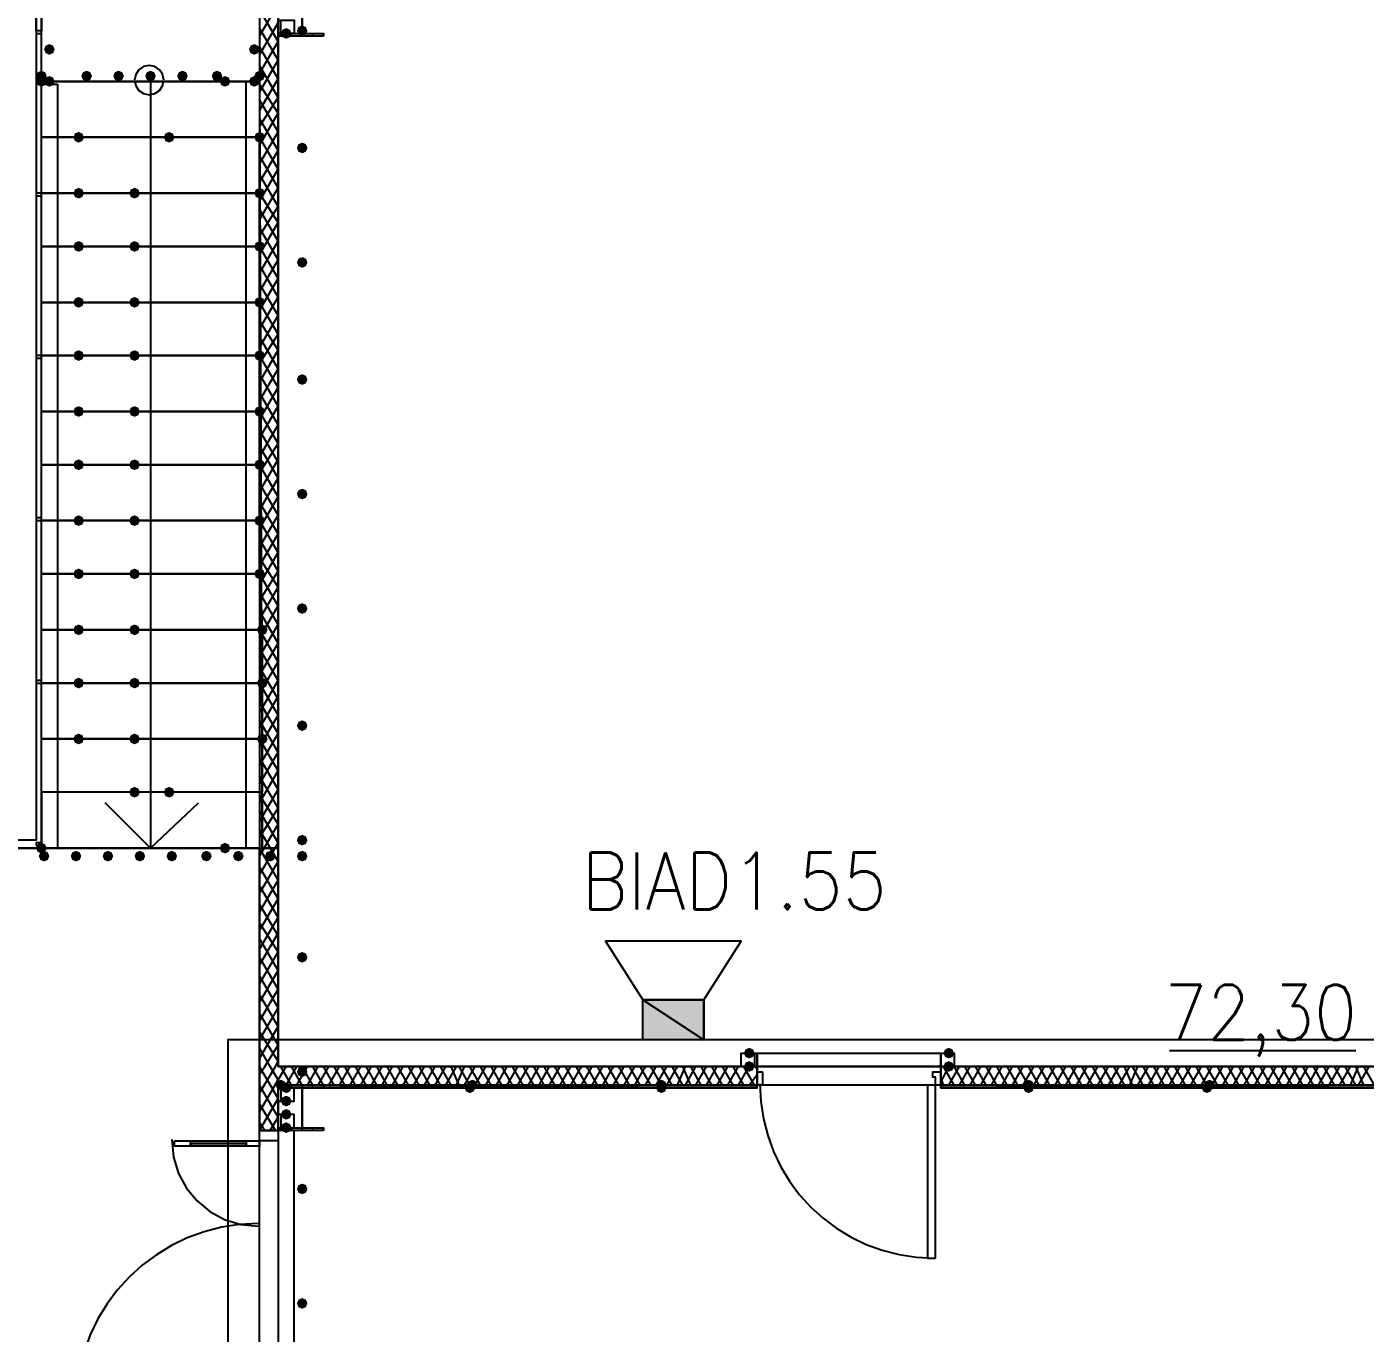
# Model space of a CAD drawing. Header units: millimetres. Extents: x 0 to 420, y 0 to 297.
# Drawn here: x 255.29 to 276.58, y 182.07 to 202.84 of the extents above; entities that cross this region are included whole.
import ezdxf

# ---------------------------------------------------------------- set-up
doc = ezdxf.new("R2010")
doc.units = ezdxf.units.MM
doc.layers.get('0').update_dxf_attribs({"linetype": 'CONTINUOUS'})
doc.styles.get("Standard").update_dxf_attribs({"font": 'STANDARD'})

msp = doc.modelspace()

# ---------------------------------------------------------------- hatches: boundary and pattern name
at = {"true_color": 0x000007}
for points in [[(259.503333, 202.734333), (259.478462, 202.674537), (259.418667, 202.649667), (259.358871, 202.674537), (259.334, 202.734333), (259.358871, 202.794129), (259.418667, 202.819), (259.478462, 202.794129)], [(259.757333, 202.776667), (259.732463, 202.716871), (259.672667, 202.692), (259.612871, 202.716871), (259.588, 202.776667), (259.612871, 202.836462), (259.672667, 202.861333), (259.732462, 202.836463)], [(255.735667, 202.480333), (255.710796, 202.420537), (255.651, 202.395667), (255.591204, 202.420537), (255.566333, 202.480333), (255.591204, 202.540129), (255.651, 202.565), (255.710796, 202.540129)], [(258.995333, 202.480333), (258.970462, 202.420537), (258.910667, 202.395667), (258.850871, 202.420537), (258.826, 202.480333), (258.850871, 202.540129), (258.910667, 202.565), (258.970462, 202.540129)], [(255.608667, 202.057), (255.583796, 201.997204), (255.524, 201.972333), (255.464204, 201.997204), (255.439333, 202.057), (255.464204, 202.116796), (255.524, 202.141667), (255.583796, 202.116796)], [(256.328333, 202.057), (256.303463, 201.997204), (256.243667, 201.972333), (256.183871, 201.997204), (256.159, 202.057), (256.183871, 202.116796), (256.243667, 202.141667), (256.303462, 202.116796)], [(256.836333, 202.057), (256.811462, 201.997204), (256.751667, 201.972333), (256.691871, 201.997204), (256.667, 202.057), (256.691871, 202.116796), (256.751667, 202.141667), (256.811462, 202.116796)], [(257.344333, 202.057), (257.319462, 201.997204), (257.259667, 201.972333), (257.199871, 201.997204), (257.175, 202.057), (257.199871, 202.116796), (257.259667, 202.141667), (257.319462, 202.116796)], [(257.852333, 202.057), (257.827463, 201.997204), (257.767667, 201.972333), (257.707871, 201.997204), (257.683, 202.057), (257.707871, 202.116796), (257.767667, 202.141667), (257.827462, 202.116796)], [(258.402667, 202.057), (258.377796, 201.997204), (258.318, 201.972333), (258.258204, 201.997204), (258.233333, 202.057), (258.258204, 202.116796), (258.318, 202.141667), (258.377796, 202.116796)], [(259.08, 202.057), (259.055129, 201.997204), (258.995333, 201.972333), (258.935538, 201.997204), (258.910667, 202.057), (258.935537, 202.116796), (258.995333, 202.141667), (259.055129, 202.116796)], [(255.735667, 201.972333), (255.710796, 201.912537), (255.651, 201.887667), (255.591204, 201.912537), (255.566333, 201.972333), (255.591204, 202.032129), (255.651, 202.057), (255.710796, 202.032129)], [(258.995333, 201.972333), (258.970462, 201.912537), (258.910667, 201.887667), (258.850871, 201.912537), (258.826, 201.972333), (258.850871, 202.032129), (258.910667, 202.057), (258.970462, 202.032129)], [(259.757333, 200.914), (259.732463, 200.854204), (259.672667, 200.829333), (259.612871, 200.854204), (259.588, 200.914), (259.612871, 200.973796), (259.672667, 200.998667), (259.732462, 200.973796)], [(259.757333, 199.093667), (259.732463, 199.033871), (259.672667, 199.009), (259.612871, 199.033871), (259.588, 199.093667), (259.612871, 199.153462), (259.672667, 199.178333), (259.732462, 199.153463)], [(259.757333, 197.231), (259.732463, 197.171204), (259.672667, 197.146333), (259.612871, 197.171204), (259.588, 197.231), (259.612871, 197.290796), (259.672667, 197.315667), (259.732462, 197.290796)], [(259.757333, 195.410667), (259.732463, 195.350871), (259.672667, 195.326), (259.612871, 195.350871), (259.588, 195.410667), (259.612871, 195.470462), (259.672667, 195.495333), (259.732462, 195.470463)], [(259.757333, 193.590333), (259.732463, 193.530537), (259.672667, 193.505667), (259.612871, 193.530537), (259.588, 193.590333), (259.612871, 193.650129), (259.672667, 193.675), (259.732462, 193.650129)], [(259.757333, 191.727667), (259.732463, 191.667871), (259.672667, 191.643), (259.612871, 191.667871), (259.588, 191.727667), (259.612871, 191.787462), (259.672667, 191.812333), (259.732462, 191.787463)], [(259.757333, 189.907333), (259.732463, 189.847537), (259.672667, 189.822667), (259.612871, 189.847537), (259.588, 189.907333), (259.612871, 189.967129), (259.672667, 189.992), (259.732462, 189.967129)], [(255.651, 189.653333), (255.626129, 189.593537), (255.566333, 189.568667), (255.506538, 189.593537), (255.481667, 189.653333), (255.506537, 189.713129), (255.566333, 189.738), (255.626129, 189.713129)], [(256.159, 189.653333), (256.134129, 189.593537), (256.074333, 189.568667), (256.014537, 189.593537), (255.989667, 189.653333), (256.014537, 189.713129), (256.074333, 189.738), (256.134129, 189.713129)], [(256.667, 189.653333), (256.642129, 189.593537), (256.582333, 189.568667), (256.522538, 189.593537), (256.497667, 189.653333), (256.522537, 189.713129), (256.582333, 189.738), (256.642129, 189.713129)], [(257.175, 189.653333), (257.150129, 189.593537), (257.090333, 189.568667), (257.030538, 189.593537), (257.005667, 189.653333), (257.030537, 189.713129), (257.090333, 189.738), (257.150129, 189.713129)], [(257.683, 189.653333), (257.658129, 189.593537), (257.598333, 189.568667), (257.538537, 189.593537), (257.513667, 189.653333), (257.538537, 189.713129), (257.598333, 189.738), (257.658129, 189.713129)], [(258.233333, 189.653333), (258.208463, 189.593537), (258.148667, 189.568667), (258.088871, 189.593537), (258.064, 189.653333), (258.088871, 189.713129), (258.148667, 189.738), (258.208462, 189.713129)], [(258.741333, 189.653333), (258.716462, 189.593537), (258.656667, 189.568667), (258.596871, 189.593537), (258.572, 189.653333), (258.596871, 189.713129), (258.656667, 189.738), (258.716462, 189.713129)], [(259.249333, 189.653333), (259.224462, 189.593537), (259.164667, 189.568667), (259.104871, 189.593537), (259.08, 189.653333), (259.104871, 189.713129), (259.164667, 189.738), (259.224462, 189.713129)], [(259.757333, 189.653333), (259.732463, 189.593537), (259.672667, 189.568667), (259.612871, 189.593537), (259.588, 189.653333), (259.612871, 189.713129), (259.672667, 189.738), (259.732462, 189.713129)], [(259.757333, 188.044667), (259.732463, 187.984871), (259.672667, 187.96), (259.612871, 187.984871), (259.588, 188.044667), (259.612871, 188.104462), (259.672667, 188.129333), (259.732462, 188.104463)], [(266.869333, 186.520667), (266.844462, 186.460871), (266.784667, 186.436), (266.724871, 186.460871), (266.7, 186.520667), (266.724871, 186.580462), (266.784667, 186.605333), (266.844462, 186.580463)], [(270.044333, 186.520667), (270.019463, 186.460871), (269.959667, 186.436), (269.899871, 186.460871), (269.875, 186.520667), (269.899871, 186.580462), (269.959667, 186.605333), (270.019462, 186.580463)], [(266.869333, 186.309), (266.844462, 186.249204), (266.784667, 186.224333), (266.724871, 186.249204), (266.7, 186.309), (266.724871, 186.368796), (266.784667, 186.393667), (266.844462, 186.368796)], [(270.044333, 186.309), (270.019463, 186.249204), (269.959667, 186.224333), (269.899871, 186.249204), (269.875, 186.309), (269.899871, 186.368796), (269.959667, 186.393667), (270.019462, 186.368796)], [(259.757333, 186.224333), (259.732463, 186.164537), (259.672667, 186.139667), (259.612871, 186.164537), (259.588, 186.224333), (259.612871, 186.284129), (259.672667, 186.309), (259.732462, 186.284129)], [(259.503333, 185.970333), (259.478462, 185.910537), (259.418667, 185.885667), (259.358871, 185.910537), (259.334, 185.970333), (259.358871, 186.030129), (259.418667, 186.055), (259.478462, 186.030129)], [(259.503333, 185.758667), (259.478462, 185.698871), (259.418667, 185.674), (259.358871, 185.698871), (259.334, 185.758667), (259.358871, 185.818462), (259.418667, 185.843333), (259.478462, 185.818463)], [(259.503333, 185.547), (259.478462, 185.487204), (259.418667, 185.462333), (259.358871, 185.487204), (259.334, 185.547), (259.358871, 185.606796), (259.418667, 185.631667), (259.478462, 185.606796)], [(259.503333, 185.335333), (259.478462, 185.275537), (259.418667, 185.250667), (259.358871, 185.275537), (259.334, 185.335333), (259.358871, 185.395129), (259.418667, 185.42), (259.478462, 185.395129)], [(259.757333, 184.361667), (259.732463, 184.301871), (259.672667, 184.277), (259.612871, 184.301871), (259.588, 184.361667), (259.612871, 184.421462), (259.672667, 184.446333), (259.732462, 184.421463)], [(259.757333, 182.541333), (259.732463, 182.481537), (259.672667, 182.456667), (259.612871, 182.481537), (259.588, 182.541333), (259.612871, 182.601129), (259.672667, 182.626), (259.732462, 182.601129)]]:
    msp.add_hatch(color=0, dxfattribs=at).paths.add_polyline_path(points, flags=0)
at = {"true_color": 0x0000fe}
for points in [[(255.608667, 201.972333), (255.583796, 201.912537), (255.524, 201.887667), (255.464204, 201.912537), (255.439333, 201.972333), (255.464204, 202.032129), (255.524, 202.057), (255.583796, 202.032129)], [(255.608667, 201.972333), (255.583796, 201.912537), (255.524, 201.887667), (255.464204, 201.912537), (255.439333, 201.972333), (255.464204, 202.032129), (255.524, 202.057), (255.583796, 202.032129)], [(258.529667, 201.972333), (258.504796, 201.912537), (258.445, 201.887667), (258.385204, 201.912537), (258.360333, 201.972333), (258.385204, 202.032129), (258.445, 202.057), (258.504796, 202.032129)], [(256.201333, 201.083333), (256.176462, 201.023537), (256.116667, 200.998667), (256.056871, 201.023537), (256.032, 201.083333), (256.056871, 201.143129), (256.116667, 201.168), (256.176462, 201.143129)], [(257.640667, 201.083333), (257.615796, 201.023537), (257.556, 200.998667), (257.496204, 201.023537), (257.471333, 201.083333), (257.496204, 201.143129), (257.556, 201.168), (257.615796, 201.143129)], [(259.08, 201.083333), (259.055129, 201.023537), (258.995333, 200.998667), (258.935538, 201.023537), (258.910667, 201.083333), (258.935537, 201.143129), (258.995333, 201.168), (259.055129, 201.143129)], [(256.201333, 200.194333), (256.176462, 200.134537), (256.116667, 200.109667), (256.056871, 200.134537), (256.032, 200.194333), (256.056871, 200.254129), (256.116667, 200.279), (256.176462, 200.254129)], [(257.090333, 200.194333), (257.065462, 200.134537), (257.005667, 200.109667), (256.945871, 200.134537), (256.921, 200.194333), (256.945871, 200.254129), (257.005667, 200.279), (257.065462, 200.254129)], [(259.08, 200.194333), (259.055129, 200.134537), (258.995333, 200.109667), (258.935538, 200.134537), (258.910667, 200.194333), (258.935537, 200.254129), (258.995333, 200.279), (259.055129, 200.254129)], [(256.201333, 199.347667), (256.176462, 199.287871), (256.116667, 199.263), (256.056871, 199.287871), (256.032, 199.347667), (256.056871, 199.407462), (256.116667, 199.432333), (256.176462, 199.407463)], [(257.090333, 199.347667), (257.065462, 199.287871), (257.005667, 199.263), (256.945871, 199.287871), (256.921, 199.347667), (256.945871, 199.407462), (257.005667, 199.432333), (257.065462, 199.407463)], [(259.08, 199.347667), (259.055129, 199.287871), (258.995333, 199.263), (258.935538, 199.287871), (258.910667, 199.347667), (258.935537, 199.407462), (258.995333, 199.432333), (259.055129, 199.407463)], [(256.201333, 198.458667), (256.176462, 198.398871), (256.116667, 198.374), (256.056871, 198.398871), (256.032, 198.458667), (256.056871, 198.518462), (256.116667, 198.543333), (256.176462, 198.518463)], [(257.090333, 198.458667), (257.065462, 198.398871), (257.005667, 198.374), (256.945871, 198.398871), (256.921, 198.458667), (256.945871, 198.518462), (257.005667, 198.543333), (257.065462, 198.518463)], [(259.08, 198.458667), (259.055129, 198.398871), (258.995333, 198.374), (258.935538, 198.398871), (258.910667, 198.458667), (258.935537, 198.518462), (258.995333, 198.543333), (259.055129, 198.518463)], [(259.08, 198.458667), (259.055129, 198.398871), (258.995333, 198.374), (258.935538, 198.398871), (258.910667, 198.458667), (258.935537, 198.518462), (258.995333, 198.543333), (259.055129, 198.518463)], [(256.201333, 197.612), (256.176462, 197.552204), (256.116667, 197.527333), (256.056871, 197.552204), (256.032, 197.612), (256.056871, 197.671796), (256.116667, 197.696667), (256.176462, 197.671796)], [(257.090333, 197.612), (257.065462, 197.552204), (257.005667, 197.527333), (256.945871, 197.552204), (256.921, 197.612), (256.945871, 197.671796), (257.005667, 197.696667), (257.065462, 197.671796)], [(259.08, 197.612), (259.055129, 197.552204), (258.995333, 197.527333), (258.935538, 197.552204), (258.910667, 197.612), (258.935537, 197.671796), (258.995333, 197.696667), (259.055129, 197.671796)], [(259.08, 197.612), (259.055129, 197.552204), (258.995333, 197.527333), (258.935538, 197.552204), (258.910667, 197.612), (258.935537, 197.671796), (258.995333, 197.696667), (259.055129, 197.671796)], [(256.201333, 196.723), (256.176462, 196.663204), (256.116667, 196.638333), (256.056871, 196.663204), (256.032, 196.723), (256.056871, 196.782796), (256.116667, 196.807667), (256.176462, 196.782796)], [(257.090333, 196.723), (257.065462, 196.663204), (257.005667, 196.638333), (256.945871, 196.663204), (256.921, 196.723), (256.945871, 196.782796), (257.005667, 196.807667), (257.065462, 196.782796)], [(259.08, 196.723), (259.055129, 196.663204), (258.995333, 196.638333), (258.935538, 196.663204), (258.910667, 196.723), (258.935537, 196.782796), (258.995333, 196.807667), (259.055129, 196.782796)], [(259.08, 196.723), (259.055129, 196.663204), (258.995333, 196.638333), (258.935538, 196.663204), (258.910667, 196.723), (258.935537, 196.782796), (258.995333, 196.807667), (259.055129, 196.782796)], [(256.201333, 195.876333), (256.176462, 195.816537), (256.116667, 195.791667), (256.056871, 195.816537), (256.032, 195.876333), (256.056871, 195.936129), (256.116667, 195.961), (256.176462, 195.936129)], [(257.090333, 195.876333), (257.065462, 195.816537), (257.005667, 195.791667), (256.945871, 195.816537), (256.921, 195.876333), (256.945871, 195.936129), (257.005667, 195.961), (257.065462, 195.936129)], [(259.08, 195.876333), (259.055129, 195.816537), (258.995333, 195.791667), (258.935538, 195.816537), (258.910667, 195.876333), (258.935537, 195.936129), (258.995333, 195.961), (259.055129, 195.936129)], [(256.201333, 194.987333), (256.176462, 194.927537), (256.116667, 194.902667), (256.056871, 194.927537), (256.032, 194.987333), (256.056871, 195.047129), (256.116667, 195.072), (256.176462, 195.047129)], [(257.090333, 194.987333), (257.065462, 194.927537), (257.005667, 194.902667), (256.945871, 194.927537), (256.921, 194.987333), (256.945871, 195.047129), (257.005667, 195.072), (257.065462, 195.047129)], [(259.08, 194.987333), (259.055129, 194.927537), (258.995333, 194.902667), (258.935538, 194.927537), (258.910667, 194.987333), (258.935537, 195.047129), (258.995333, 195.072), (259.055129, 195.047129)], [(256.201333, 194.140667), (256.176462, 194.080871), (256.116667, 194.056), (256.056871, 194.080871), (256.032, 194.140667), (256.056871, 194.200462), (256.116667, 194.225333), (256.176462, 194.200463)], [(257.090333, 194.140667), (257.065462, 194.080871), (257.005667, 194.056), (256.945871, 194.080871), (256.921, 194.140667), (256.945871, 194.200462), (257.005667, 194.225333), (257.065462, 194.200463)], [(259.08, 194.140667), (259.055129, 194.080871), (258.995333, 194.056), (258.935538, 194.080871), (258.910667, 194.140667), (258.935537, 194.200462), (258.995333, 194.225333), (259.055129, 194.200463)], [(259.08, 194.140667), (259.055129, 194.080871), (258.995333, 194.056), (258.935538, 194.080871), (258.910667, 194.140667), (258.935537, 194.200462), (258.995333, 194.225333), (259.055129, 194.200463)], [(256.201333, 193.251667), (256.176462, 193.191871), (256.116667, 193.167), (256.056871, 193.191871), (256.032, 193.251667), (256.056871, 193.311462), (256.116667, 193.336333), (256.176462, 193.311463)], [(257.090333, 193.251667), (257.065462, 193.191871), (257.005667, 193.167), (256.945871, 193.191871), (256.921, 193.251667), (256.945871, 193.311462), (257.005667, 193.336333), (257.065462, 193.311463)], [(259.122333, 193.251667), (259.097463, 193.191871), (259.037667, 193.167), (258.977871, 193.191871), (258.953, 193.251667), (258.977871, 193.311462), (259.037667, 193.336333), (259.097462, 193.311463)], [(259.122333, 193.251667), (259.097463, 193.191871), (259.037667, 193.167), (258.977871, 193.191871), (258.953, 193.251667), (258.977871, 193.311462), (259.037667, 193.336333), (259.097462, 193.311463)], [(256.201333, 192.405), (256.176462, 192.345204), (256.116667, 192.320333), (256.056871, 192.345204), (256.032, 192.405), (256.056871, 192.464796), (256.116667, 192.489667), (256.176462, 192.464796)], [(257.090333, 192.405), (257.065462, 192.345204), (257.005667, 192.320333), (256.945871, 192.345204), (256.921, 192.405), (256.945871, 192.464796), (257.005667, 192.489667), (257.065462, 192.464796)], [(259.122333, 192.405), (259.097463, 192.345204), (259.037667, 192.320333), (258.977871, 192.345204), (258.953, 192.405), (258.977871, 192.464796), (259.037667, 192.489667), (259.097462, 192.464796)], [(259.122333, 192.405), (259.097463, 192.345204), (259.037667, 192.320333), (258.977871, 192.345204), (258.953, 192.405), (258.977871, 192.464796), (259.037667, 192.489667), (259.097462, 192.464796)], [(256.201333, 191.516), (256.176462, 191.456204), (256.116667, 191.431333), (256.056871, 191.456204), (256.032, 191.516), (256.056871, 191.575796), (256.116667, 191.600667), (256.176462, 191.575796)], [(257.090333, 191.516), (257.065462, 191.456204), (257.005667, 191.431333), (256.945871, 191.456204), (256.921, 191.516), (256.945871, 191.575796), (257.005667, 191.600667), (257.065462, 191.575796)], [(259.122333, 191.516), (259.097463, 191.456204), (259.037667, 191.431333), (258.977871, 191.456204), (258.953, 191.516), (258.977871, 191.575796), (259.037667, 191.600667), (259.097462, 191.575796)], [(257.090333, 190.669333), (257.065462, 190.609537), (257.005667, 190.584667), (256.945871, 190.609537), (256.921, 190.669333), (256.945871, 190.729129), (257.005667, 190.754), (257.065462, 190.729129)], [(257.640667, 190.669333), (257.615796, 190.609537), (257.556, 190.584667), (257.496204, 190.609537), (257.471333, 190.669333), (257.496204, 190.729129), (257.556, 190.754), (257.615796, 190.729129)], [(255.608667, 189.780333), (255.583796, 189.720537), (255.524, 189.695667), (255.464204, 189.720537), (255.439333, 189.780333), (255.464204, 189.840129), (255.524, 189.865), (255.583796, 189.840129)], [(258.529667, 189.780333), (258.504796, 189.720537), (258.445, 189.695667), (258.385204, 189.720537), (258.360333, 189.780333), (258.385204, 189.840129), (258.445, 189.865), (258.504796, 189.840129)], [(259.418667, 186.012667), (259.393796, 185.952871), (259.334, 185.928), (259.274204, 185.952871), (259.249333, 186.012667), (259.274204, 186.072462), (259.334, 186.097333), (259.393796, 186.072463)], [(262.424333, 185.970333), (262.399463, 185.910537), (262.339667, 185.885667), (262.279871, 185.910537), (262.255, 185.970333), (262.279871, 186.030129), (262.339667, 186.055), (262.399462, 186.030129)], [(262.466667, 186.012667), (262.441796, 185.952871), (262.382, 185.928), (262.322204, 185.952871), (262.297333, 186.012667), (262.322204, 186.072462), (262.382, 186.097333), (262.441796, 186.072463)], [(265.472333, 186.012667), (265.447462, 185.952871), (265.387667, 185.928), (265.327871, 185.952871), (265.303, 186.012667), (265.327871, 186.072462), (265.387667, 186.097333), (265.447462, 186.072463)], [(265.472333, 185.970333), (265.447462, 185.910537), (265.387667, 185.885667), (265.327871, 185.910537), (265.303, 185.970333), (265.327871, 186.030129), (265.387667, 186.055), (265.447462, 186.030129)], [(271.314333, 186.012667), (271.289463, 185.952871), (271.229667, 185.928), (271.169871, 185.952871), (271.145, 186.012667), (271.169871, 186.072462), (271.229667, 186.097333), (271.289462, 186.072463)], [(271.314333, 185.970333), (271.289463, 185.910537), (271.229667, 185.885667), (271.169871, 185.910537), (271.145, 185.970333), (271.169871, 186.030129), (271.229667, 186.055), (271.289462, 186.030129)], [(274.150667, 185.970333), (274.125796, 185.910537), (274.066, 185.885667), (274.006204, 185.910537), (273.981333, 185.970333), (274.006204, 186.030129), (274.066, 186.055), (274.125796, 186.030129)], [(274.193, 186.012667), (274.168129, 185.952871), (274.108333, 185.928), (274.048537, 185.952871), (274.023667, 186.012667), (274.048537, 186.072462), (274.108333, 186.097333), (274.168129, 186.072463)]]:
    msp.add_hatch(color=0, dxfattribs=at).paths.add_polyline_path(points, flags=0)
at = {"true_color": 0x000052}
h = msp.add_hatch(color=0, dxfattribs=at)
h.paths.add_polyline_path([(266.065001, 187.367333), (265.091334, 187.367333), (266.065001, 186.732333)], flags=0)
h.paths.add_polyline_path([(265.091334, 187.367333), (266.065001, 186.732333), (265.091334, 186.732333)], flags=0)
at = {"true_color": 0x000007}
h = msp.add_hatch(color=0, dxfattribs=at)
h.paths.add_polyline_path([(266.911667, 186.012667), (259.334, 186.012667), (266.911667, 185.970333)], flags=0)
h.paths.add_polyline_path([(259.334, 186.012667), (266.911667, 185.970333), (259.334, 185.970333)], flags=0)
h = msp.add_hatch(color=0, dxfattribs=at)
h.paths.add_polyline_path([(276.902333, 186.012667), (269.832667, 186.012667), (276.902333, 185.970333)], flags=0)
h.paths.add_polyline_path([(269.832667, 186.012667), (276.902333, 185.970333), (269.832667, 185.970333)], flags=0)

# ---------------------------------------------------------------- linework, layer by layer
at = {"color": 0, "true_color": 0x000007}
for points in [[(393.361333, 220.810667), (259.291667, 220.810667), (259.291667, 189.780333), (242.612333, 189.780333), (242.612333, 220.810667), (108.585, 220.810667), (108.585, 104.14), (242.654667, 104.14), (242.654667, 135.128), (259.291667, 135.128), (259.291667, 104.14), (393.361333, 104.14)], [(242.612333, 220.429667), (242.612333, 189.780333), (259.291667, 189.780333), (259.291667, 220.429667), (393.022667, 220.429667), (393.022667, 104.478667), (259.291667, 104.478667), (259.291667, 135.128), (242.654667, 135.128), (242.654667, 104.478667), (108.923667, 104.478667), (108.923667, 220.429667)], [(246.422333, 205.401333), (246.422333, 213.233), (246.507, 213.233), (246.507, 205.401333), (246.507, 213.233), (246.422333, 213.233), (246.422333, 205.401333), (246.422333, 202.776667), (246.422333, 189.780333), (255.524, 189.780333), (255.524, 202.776667), (255.524, 205.401333), (255.524, 213.233), (255.439333, 213.233), (255.439333, 205.401333), (255.439333, 202.776667), (255.439333, 189.907333), (246.507, 189.907333), (246.507, 202.776667), (246.507, 205.401333), (246.507, 213.233), (246.422333, 213.233)], [(258.995333, 201.972333), (255.524, 201.972333), (255.524, 204.554667), (258.995333, 204.554667)], [(260.011333, 202.692), (259.291667, 202.692), (259.291667, 202.734333), (259.672667, 202.734333), (259.672667, 203.369333), (259.291667, 203.369333), (259.291667, 203.411667), (260.011333, 203.411667), (260.011333, 203.369333), (259.672667, 203.369333), (259.672667, 202.734333), (260.011333, 202.734333)], [(259.545667, 202.734333), (259.334, 202.734333), (259.334, 202.946), (259.545667, 202.946), (259.545667, 202.734333), (259.291667, 202.734333), (259.291667, 202.946), (259.545667, 202.946)], [(255.524, 202.776667), (255.439333, 202.776667), (255.439333, 202.734333), (255.524, 202.734333)], [(258.995333, 201.083333), (255.524, 201.083333), (255.524, 201.972333), (258.995333, 201.972333)], [(255.778, 201.93), (255.778, 189.780333), (255.524, 189.780333), (255.524, 201.93)], [(258.995333, 201.972333), (259.037667, 189.780333), (258.783667, 189.780333), (258.783667, 201.972333)], [(258.995333, 200.194333), (255.524, 200.194333), (255.524, 201.083333), (258.995333, 201.083333)], [(255.524, 200.194333), (255.439333, 200.194333), (255.439333, 200.152), (255.524, 200.152)], [(258.995333, 199.347667), (255.524, 199.347667), (255.524, 200.194333), (258.995333, 200.194333)], [(258.995333, 198.458667), (255.524, 198.458667), (255.524, 199.347667), (258.995333, 199.347667)], [(258.995333, 197.612), (255.524, 197.612), (255.524, 198.458667), (258.995333, 198.458667)], [(255.524, 197.612), (255.439333, 197.612), (255.439333, 197.569667), (255.524, 197.569667)], [(258.995333, 196.723), (255.524, 196.723), (255.524, 197.612), (258.995333, 197.612)], [(258.995333, 195.876333), (255.524, 195.876333), (255.524, 196.723), (258.995333, 196.723)], [(258.995333, 194.987333), (255.524, 194.987333), (255.524, 195.876333), (258.995333, 195.876333)], [(255.524, 195.029667), (255.439333, 195.029667), (255.439333, 194.987333), (255.524, 194.987333)], [(258.995333, 194.140667), (255.524, 194.140667), (255.524, 194.987333), (258.995333, 194.987333)], [(259.037667, 193.251667), (255.524, 193.251667), (255.524, 194.140667), (258.995333, 194.140667)], [(259.037667, 192.405), (255.524, 192.405), (255.524, 193.251667), (259.037667, 193.251667)], [(255.524, 192.447333), (255.439333, 192.447333), (255.439333, 192.405), (255.524, 192.405)], [(259.037667, 191.516), (255.524, 191.516), (255.524, 192.405), (259.037667, 192.405)], [(255.524, 190.669333), (255.524, 189.780333), (259.037667, 189.780333), (259.037667, 190.669333), (255.524, 190.669333), (255.524, 191.516), (259.037667, 191.516), (259.037667, 190.669333)], [(255.439333, 189.822667), (255.481667, 189.822667), (255.524, 189.822667), (255.524, 189.865), (255.481667, 189.865), (255.439333, 189.865)], [(266.657667, 186.520667), (266.869333, 186.520667), (266.869333, 186.309), (266.657667, 186.309), (266.657667, 186.520667), (266.911667, 186.520667), (266.911667, 186.309), (266.657667, 186.309)], [(269.832667, 186.520667), (270.044333, 186.520667), (270.044333, 186.309), (269.832667, 186.309), (269.832667, 186.520667), (270.044333, 186.520667), (270.044333, 186.309), (269.832667, 186.309)], [(266.996333, 186.224333), (266.996333, 186.139667), (266.996333, 186.012667), (266.911667, 186.012667), (266.911667, 186.224333)], [(269.832667, 186.224333), (269.832667, 186.012667), (269.748, 186.012667), (269.748, 186.139667), (269.705667, 186.139667), (269.705667, 186.224333)], [(260.011333, 185.293), (259.291667, 185.293), (259.291667, 185.335333), (259.672667, 185.335333), (259.672667, 185.970333), (259.291667, 185.970333), (259.291667, 186.012667), (260.011333, 186.012667), (260.011333, 185.970333), (259.672667, 185.970333), (259.672667, 185.335333), (260.011333, 185.335333)], [(259.545667, 185.970333), (259.334, 185.970333), (259.334, 185.758667), (259.545667, 185.758667), (259.545667, 185.970333), (259.291667, 185.970333), (259.291667, 185.758667), (259.545667, 185.758667)], [(266.911667, 186.012667), (259.334, 186.012667), (266.911667, 185.970333)], [(259.334, 186.012667), (266.911667, 185.970333), (259.334, 185.970333)], [(266.911667, 186.012667), (259.334, 186.012667), (259.334, 185.970333), (266.911667, 185.970333)], [(266.911667, 186.012667), (259.334, 186.012667), (259.334, 185.970333), (266.911667, 185.970333)], [(269.748, 183.261), (269.748, 186.012667), (269.621, 186.012667), (269.621, 183.261)], [(276.902333, 186.012667), (269.832667, 186.012667), (276.902333, 185.970333)], [(269.832667, 186.012667), (276.902333, 185.970333), (269.832667, 185.970333)], [(269.832667, 185.970333), (269.832667, 186.012667), (276.902333, 186.012667), (276.902333, 185.970333), (269.832667, 185.970333), (276.902333, 185.970333), (276.902333, 186.012667), (269.832667, 186.012667)], [(259.545667, 185.547), (259.334, 185.547), (259.334, 185.335333), (259.545667, 185.335333), (259.545667, 185.547), (259.291667, 185.547), (259.291667, 185.335333), (259.545667, 185.335333)], [(259.291667, 185.123667), (258.995333, 185.123667), (258.995333, 185.293), (259.291667, 185.293)], [(259.291667, 185.293), (258.995333, 185.293)], [(257.640667, 185.123667), (257.894667, 185.123667), (257.894667, 185.039), (257.640667, 185.039)], [(257.894667, 185.123667), (258.783667, 185.123667), (258.783667, 185.081333), (257.894667, 185.081333)], [(257.894667, 185.081333), (258.783667, 185.081333), (258.783667, 185.039), (257.894667, 185.039)], [(258.995333, 185.039), (258.783667, 185.039), (258.783667, 185.123667), (258.995333, 185.123667)]]:
    msp.add_lwpolyline(points, close=True, dxfattribs=at)
for points in [[(258.995333, 220.810667), (258.995333, 186.309)], [(259.291667, 186.309), (259.291667, 220.810667)], [(255.524, 205.401333), (255.524, 202.776667), (255.524, 205.401333), (255.524, 213.233), (255.439333, 213.233), (255.439333, 205.401333), (255.439333, 202.776667), (255.439333, 205.401333)], [(255.524, 205.401333), (255.524, 202.776667), (255.524, 205.401333), (255.524, 213.233), (255.439333, 213.233), (255.439333, 205.401333), (255.439333, 202.776667), (255.439333, 205.401333)], [(259.672667, 202.692), (259.672667, 203.411667)], [(258.995333, 202.692), (259.291667, 203.2)], [(259.291667, 202.607333), (258.995333, 203.115333)], [(255.439333, 202.776667), (255.439333, 189.907333)], [(255.439333, 202.776667), (255.439333, 189.907333)], [(255.439333, 202.776667), (255.439333, 189.907333)], [(255.439333, 202.776667), (255.439333, 189.907333)], [(255.524, 189.780333), (255.524, 202.776667)], [(255.524, 189.780333), (255.524, 202.776667)], [(255.524, 189.780333), (255.524, 202.776667)], [(255.524, 189.780333), (255.524, 202.776667)], [(258.995333, 202.395667), (259.291667, 202.903667)], [(259.291667, 202.311), (258.995333, 202.819)], [(259.334, 202.692), (259.334, 202.734333)], [(259.503333, 202.692), (259.503333, 202.734333)], [(259.842, 202.692), (259.842, 202.734333)], [(260.011333, 202.692), (260.011333, 202.734333)], [(258.995333, 202.099333), (259.291667, 202.607333)], [(259.291667, 202.014667), (258.995333, 202.522667)], [(258.995333, 201.803), (259.291667, 202.311)], [(257.471333, 201.993542), (257.453014, 202.084179), (257.403108, 202.158182), (257.329095, 202.208063), (257.238458, 202.226333), (257.147821, 202.208008), (257.073818, 202.158092), (257.023937, 202.084077), (257.005667, 201.993458)], [(259.291667, 201.718333), (258.995333, 202.226333)], [(258.995333, 201.972333), (255.524, 201.972333)], [(257.259667, 201.972333), (257.259667, 201.083333), (257.259667, 190.669333), (257.259667, 189.780333), (256.54, 190.5)], [(257.005667, 201.993458), (257.023986, 201.902821), (257.073892, 201.828818), (257.147905, 201.778937), (257.238542, 201.760667), (257.329179, 201.778992), (257.403182, 201.828908), (257.453063, 201.902923), (257.471333, 201.993542)], [(258.995333, 201.506667), (259.291667, 202.014667)], [(259.291667, 201.464333), (258.995333, 201.93)], [(258.995333, 201.252667), (259.291667, 201.718333)], [(259.291667, 201.168), (258.995333, 201.676)], [(258.995333, 200.956333), (259.291667, 201.464333)], [(259.291667, 200.871667), (258.995333, 201.379667)], [(258.995333, 200.66), (259.291667, 201.168)], [(259.291667, 200.575333), (258.995333, 201.083333)], [(258.995333, 200.194333), (258.995333, 201.083333)], [(258.995333, 200.363667), (259.291667, 200.871667)], [(259.291667, 200.279), (258.995333, 200.787)], [(258.995333, 200.067333), (259.291667, 200.575333)], [(259.291667, 199.982667), (258.995333, 200.490667)], [(258.995333, 199.771), (259.291667, 200.279)], [(259.291667, 199.728667), (258.995333, 200.194333)], [(258.995333, 199.347667), (258.995333, 200.194333)], [(258.995333, 199.517), (259.291667, 199.982667)], [(259.291667, 199.432333), (258.995333, 199.940333)], [(258.995333, 199.220667), (259.291667, 199.728667)], [(259.291667, 199.136), (258.995333, 199.644)], [(258.995333, 198.924333), (259.291667, 199.432333)], [(259.291667, 198.839667), (258.995333, 199.347667)], [(258.995333, 198.458667), (258.995333, 199.347667)], [(258.995333, 198.628), (259.291667, 199.136)], [(259.291667, 198.543333), (258.995333, 199.051333)], [(258.995333, 198.331667), (259.291667, 198.839667)], [(259.291667, 198.247), (258.995333, 198.755)], [(258.995333, 198.035333), (259.291667, 198.543333)], [(259.291667, 197.950667), (258.995333, 198.458667)], [(258.995333, 197.612), (258.995333, 198.458667)], [(258.995333, 197.739), (259.291667, 198.247)], [(259.291667, 197.696667), (258.995333, 198.162333)], [(258.995333, 197.485), (259.291667, 197.950667)], [(259.291667, 197.400333), (258.995333, 197.908333)], [(258.995333, 197.188667), (259.291667, 197.696667)], [(259.291667, 197.104), (258.995333, 197.612)], [(258.995333, 196.723), (258.995333, 197.612)], [(258.995333, 196.892333), (259.291667, 197.400333)], [(259.291667, 196.807667), (258.995333, 197.315667)], [(258.995333, 196.596), (259.291667, 197.104)], [(259.291667, 196.511333), (258.995333, 197.019333)], [(258.995333, 196.299667), (259.291667, 196.807667)], [(259.291667, 196.215), (258.995333, 196.723)], [(258.995333, 195.876333), (258.995333, 196.723)], [(258.995333, 196.003333), (259.291667, 196.511333)], [(259.291667, 195.918667), (258.995333, 196.426667)], [(258.995333, 195.749333), (259.291667, 196.215)], [(259.291667, 195.664667), (258.995333, 196.172667)], [(258.995333, 195.453), (259.291667, 195.961)], [(259.291667, 195.368333), (258.995333, 195.876333)], [(258.995333, 194.987333), (258.995333, 195.876333)], [(258.995333, 195.156667), (259.291667, 195.664667)], [(259.291667, 195.072), (258.995333, 195.58)], [(258.995333, 194.860333), (259.291667, 195.368333)], [(259.291667, 194.775667), (258.995333, 195.283667)], [(258.995333, 194.564), (259.291667, 195.072)], [(259.291667, 194.479333), (258.995333, 194.987333)], [(258.995333, 194.140667), (258.995333, 194.987333)], [(258.995333, 194.267667), (259.291667, 194.775667)], [(259.291667, 194.183), (258.995333, 194.691)], [(258.995333, 193.971333), (259.291667, 194.479333)], [(259.291667, 193.929), (258.995333, 194.394667)], [(258.995333, 193.717333), (259.291667, 194.183)], [(259.291667, 193.632667), (258.995333, 194.140667)], [(259.037667, 193.251667), (258.995333, 194.140667)], [(258.995333, 193.421), (259.291667, 193.929)], [(259.291667, 193.336333), (258.995333, 193.844333)], [(258.995333, 193.124667), (259.291667, 193.632667)], [(259.291667, 193.04), (258.995333, 193.548)], [(258.995333, 192.828333), (259.291667, 193.336333)], [(259.291667, 192.743667), (258.995333, 193.251667)], [(259.037667, 192.405), (259.037667, 193.251667)], [(258.995333, 192.532), (259.291667, 193.04)], [(259.291667, 192.447333), (258.995333, 192.955333)], [(258.995333, 192.235667), (259.291667, 192.743667)], [(259.291667, 192.151), (258.995333, 192.659)], [(258.995333, 191.939333), (259.291667, 192.447333)], [(259.291667, 191.897), (258.995333, 192.405)], [(259.037667, 191.516), (259.037667, 192.405)], [(258.995333, 191.685333), (259.291667, 192.193333)], [(259.291667, 191.600667), (258.995333, 192.108667)], [(258.995333, 191.389), (259.291667, 191.897)], [(259.291667, 191.304333), (258.995333, 191.812333)], [(258.995333, 191.092667), (259.291667, 191.600667)], [(259.291667, 191.008), (258.995333, 191.516)], [(259.037667, 190.669333), (259.037667, 191.516)], [(258.995333, 190.796333), (259.291667, 191.304333)], [(259.291667, 190.711667), (258.995333, 191.219667)], [(258.995333, 190.5), (259.291667, 191.008)], [(259.291667, 190.415333), (258.995333, 190.923333)], [(255.524, 190.669333), (255.524, 189.780333)], [(258.995333, 190.203667), (259.291667, 190.711667)], [(259.291667, 190.161333), (258.995333, 190.627)], [(257.259667, 189.780333), (258.021667, 190.5)], [(258.995333, 189.949667), (259.291667, 190.415333)], [(259.291667, 189.865), (258.995333, 190.373)], [(258.995333, 189.653333), (259.291667, 190.161333)], [(259.291667, 189.568667), (258.995333, 190.076667)], [(246.422333, 189.780333), (255.524, 189.780333)], [(246.422333, 189.780333), (255.524, 189.780333)], [(246.422333, 189.780333), (255.524, 189.780333)], [(246.422333, 189.780333), (255.524, 189.780333)], [(255.439333, 189.907333), (246.507, 189.907333)], [(255.439333, 189.907333), (246.507, 189.907333)], [(255.439333, 189.907333), (246.507, 189.907333)], [(255.439333, 189.907333), (246.507, 189.907333)], [(258.995333, 189.357), (259.291667, 189.865)], [(259.291667, 189.272333), (258.995333, 189.780333)], [(258.995333, 189.060667), (259.291667, 189.568667)], [(259.291667, 188.976), (258.995333, 189.484)], [(258.995333, 188.764333), (259.291667, 189.272333)], [(259.291667, 188.679667), (258.995333, 189.187667)], [(258.995333, 188.468), (259.291667, 188.976)], [(259.291667, 188.383333), (258.995333, 188.891333)], [(258.995333, 188.171667), (259.291667, 188.679667)], [(259.291667, 188.129333), (258.995333, 188.595)], [(258.995333, 187.917667), (259.291667, 188.425667)], [(259.291667, 187.833), (258.995333, 188.341)], [(258.995333, 187.621333), (259.291667, 188.129333)], [(259.291667, 187.536667), (258.995333, 188.044667)], [(258.995333, 187.325), (259.291667, 187.833)], [(259.291667, 187.240333), (258.995333, 187.748333)], [(258.995333, 187.028667), (259.291667, 187.536667)], [(259.291667, 186.944), (258.995333, 187.452)], [(258.995333, 186.732333), (259.291667, 187.240333)], [(259.291667, 186.647667), (258.995333, 187.155667)], [(258.995333, 186.436), (259.291667, 186.944)], [(259.291667, 186.393667), (258.995333, 186.859333)], [(259.164667, 186.309), (258.995333, 186.605333)], [(259.08, 186.309), (259.291667, 186.647667)], [(273.473333, 186.563), (276.436667, 186.563)], [(259.249333, 186.309), (259.291667, 186.393667)], [(266.911667, 186.436), (266.911667, 186.520667), (268.351, 186.520667)], [(268.351, 186.309), (266.911667, 186.309), (266.911667, 186.436)], [(268.351, 186.520667), (269.832667, 186.520667), (269.832667, 186.436)], [(269.832667, 186.436), (269.832667, 186.309), (268.351, 186.309)], [(258.995333, 186.182), (259.08, 186.309)], [(258.995333, 185.885667), (259.249333, 186.309)], [(259.291667, 185.801), (258.995333, 186.309)], [(258.995333, 186.309), (258.995333, 185.293)], [(259.291667, 186.097333), (259.164667, 186.309)], [(259.291667, 186.097333), (259.418667, 186.309)], [(266.911667, 186.309), (259.291667, 186.309)], [(259.503333, 186.012667), (259.334, 186.309)], [(259.418667, 186.012667), (259.588, 186.309)], [(259.672667, 186.012667), (259.503333, 186.309)], [(259.588, 186.012667), (259.757333, 186.309)], [(259.842, 186.012667), (259.672667, 186.309)], [(259.757333, 186.012667), (259.926667, 186.309)], [(260.011333, 186.012667), (259.842, 186.309)], [(259.926667, 186.012667), (260.096, 186.309)], [(260.180667, 186.012667), (260.011333, 186.309)], [(260.096, 186.012667), (260.265333, 186.309)], [(260.35, 186.012667), (260.180667, 186.309)], [(260.265333, 186.012667), (260.434667, 186.309)], [(260.519333, 186.012667), (260.35, 186.309)], [(260.434667, 186.012667), (260.604, 186.309)], [(260.688667, 186.012667), (260.519333, 186.309)], [(260.604, 186.012667), (260.773333, 186.309)], [(260.858, 186.012667), (260.688667, 186.309)], [(260.773333, 186.012667), (260.942667, 186.309)], [(261.027333, 186.012667), (260.858, 186.309)], [(260.942667, 186.012667), (261.112, 186.309)], [(261.196667, 186.012667), (261.027333, 186.309)], [(261.112, 186.012667), (261.281333, 186.309)], [(261.366, 186.012667), (261.196667, 186.309)], [(261.281333, 186.012667), (261.450667, 186.309)], [(261.535333, 186.012667), (261.366, 186.309)], [(261.450667, 186.012667), (261.62, 186.309)], [(261.704667, 186.012667), (261.535333, 186.309)], [(261.62, 186.012667), (261.789333, 186.309)], [(261.874, 186.012667), (261.704667, 186.309)], [(261.789333, 186.012667), (261.958667, 186.309)], [(262.043333, 186.012667), (261.874, 186.309)], [(261.958667, 186.012667), (262.128, 186.309)], [(262.170333, 186.012667), (262.043333, 186.309)], [(262.128, 186.012667), (262.255, 186.309)], [(262.339667, 186.012667), (262.170333, 186.309)], [(262.255, 186.012667), (262.424333, 186.309)], [(262.509, 186.012667), (262.339667, 186.309)], [(262.424333, 186.012667), (262.593667, 186.309)], [(262.678333, 186.012667), (262.509, 186.309)], [(262.593667, 186.012667), (262.763, 186.309)], [(262.847667, 186.012667), (262.678333, 186.309)], [(262.763, 186.012667), (262.932333, 186.309)], [(263.017, 186.012667), (262.847667, 186.309)], [(262.932333, 186.012667), (263.101667, 186.309)], [(263.186333, 186.012667), (263.017, 186.309)], [(263.101667, 186.012667), (263.271, 186.309)], [(263.355667, 186.012667), (263.186333, 186.309)], [(263.271, 186.012667), (263.440333, 186.309)], [(263.525, 186.012667), (263.355667, 186.309)], [(263.440333, 186.012667), (263.609667, 186.309)], [(263.694333, 186.012667), (263.525, 186.309)], [(263.609667, 186.012667), (263.779, 186.309)], [(263.863667, 186.012667), (263.694333, 186.309)], [(263.779, 186.012667), (263.948333, 186.309)], [(264.033, 186.012667), (263.863667, 186.309)], [(263.948333, 186.012667), (264.117667, 186.309)], [(264.202333, 186.012667), (264.033, 186.309)], [(264.117667, 186.012667), (264.287, 186.309)], [(264.371667, 186.012667), (264.202333, 186.309)], [(264.287, 186.012667), (264.456333, 186.309)], [(264.541, 186.012667), (264.371667, 186.309)], [(264.456333, 186.012667), (264.625667, 186.309)], [(264.710333, 186.012667), (264.541, 186.309)], [(264.625667, 186.012667), (264.795, 186.309)], [(264.879667, 186.012667), (264.710333, 186.309)], [(264.795, 186.012667), (264.964333, 186.309)], [(265.049, 186.012667), (264.879667, 186.309)], [(264.964333, 186.012667), (265.133667, 186.309)], [(265.218333, 186.012667), (265.049, 186.309)], [(265.133667, 186.012667), (265.303, 186.309)], [(265.387667, 186.012667), (265.218333, 186.309)], [(265.303, 186.012667), (265.472333, 186.309)], [(265.557, 186.012667), (265.387667, 186.309)], [(265.472333, 186.012667), (265.641667, 186.309)], [(265.726333, 186.012667), (265.557, 186.309)], [(265.641667, 186.012667), (265.768667, 186.309)], [(265.853333, 186.012667), (265.726333, 186.309)], [(265.768667, 186.012667), (265.938, 186.309)], [(266.022667, 186.012667), (265.853333, 186.309)], [(265.938, 186.012667), (266.107333, 186.309)], [(266.192, 186.012667), (266.022667, 186.309)], [(266.107333, 186.012667), (266.276667, 186.309)], [(266.361333, 186.012667), (266.192, 186.309)], [(266.276667, 186.012667), (266.446, 186.309)], [(266.530667, 186.012667), (266.361333, 186.309)], [(266.446, 186.012667), (266.615333, 186.309)], [(266.7, 186.012667), (266.530667, 186.309)], [(266.615333, 186.012667), (266.784667, 186.309)], [(266.869333, 186.012667), (266.7, 186.309)], [(266.784667, 186.012667), (266.911667, 186.182)], [(266.911667, 186.266667), (266.869333, 186.309)], [(266.911667, 186.012667), (266.911667, 186.224333), (266.911667, 186.309)], [(266.911667, 186.309), (266.911667, 186.224333), (266.911667, 186.012667), (266.911667, 186.224333)], [(269.832667, 186.055), (269.959667, 186.309)], [(269.832667, 186.012667), (269.832667, 186.224333), (269.832667, 186.309)], [(269.832667, 186.309), (269.832667, 186.224333), (269.832667, 186.012667), (269.832667, 186.224333)], [(276.902333, 186.309), (269.832667, 186.309)], [(269.875, 186.012667), (269.832667, 186.139667)], [(270.044333, 186.012667), (269.875, 186.309)], [(269.959667, 186.012667), (270.129, 186.309)], [(270.213667, 186.012667), (270.044333, 186.309)], [(270.129, 186.012667), (270.298333, 186.309)], [(270.383, 186.012667), (270.213667, 186.309)], [(270.298333, 186.012667), (270.467667, 186.309)], [(270.552333, 186.012667), (270.383, 186.309)], [(270.467667, 186.012667), (270.637, 186.309)], [(270.721667, 186.012667), (270.552333, 186.309)], [(270.637, 186.012667), (270.806333, 186.309)], [(270.891, 186.012667), (270.721667, 186.309)], [(270.806333, 186.012667), (270.975667, 186.309)], [(271.060333, 186.012667), (270.891, 186.309)], [(270.975667, 186.012667), (271.145, 186.309)], [(271.229667, 186.012667), (271.060333, 186.309)], [(271.145, 186.012667), (271.314333, 186.309)], [(271.399, 186.012667), (271.229667, 186.309)], [(271.314333, 186.012667), (271.483667, 186.309)], [(271.568333, 186.012667), (271.399, 186.309)], [(271.483667, 186.012667), (271.653, 186.309)], [(271.737667, 186.012667), (271.568333, 186.309)], [(271.653, 186.012667), (271.822333, 186.309)], [(271.907, 186.012667), (271.737667, 186.309)], [(271.822333, 186.012667), (271.991667, 186.309)], [(272.076333, 186.012667), (271.907, 186.309)], [(271.991667, 186.012667), (272.161, 186.309)], [(272.245667, 186.012667), (272.076333, 186.309)], [(272.161, 186.012667), (272.330333, 186.309)], [(272.415, 186.012667), (272.245667, 186.309)], [(272.330333, 186.012667), (272.499667, 186.309)], [(272.584333, 186.012667), (272.415, 186.309)], [(272.499667, 186.012667), (272.669, 186.309)], [(272.753667, 186.012667), (272.584333, 186.309)], [(272.669, 186.012667), (272.838333, 186.309)], [(272.880667, 186.012667), (272.753667, 186.309)], [(272.838333, 186.012667), (272.965333, 186.309)], [(273.05, 186.012667), (272.880667, 186.309)], [(272.965333, 186.012667), (273.134667, 186.309)], [(273.219333, 186.012667), (273.05, 186.309)], [(273.134667, 186.012667), (273.304, 186.309)], [(273.388667, 186.012667), (273.219333, 186.309)], [(273.304, 186.012667), (273.473333, 186.309)], [(273.558, 186.012667), (273.388667, 186.309)], [(273.473333, 186.012667), (273.642667, 186.309)], [(273.727333, 186.012667), (273.558, 186.309)], [(273.642667, 186.012667), (273.812, 186.309)], [(273.896667, 186.012667), (273.727333, 186.309)], [(273.812, 186.012667), (273.981333, 186.309)], [(274.066, 186.012667), (273.896667, 186.309)], [(273.981333, 186.012667), (274.150667, 186.309)], [(274.235333, 186.012667), (274.066, 186.309)], [(274.150667, 186.012667), (274.32, 186.309)], [(274.404667, 186.012667), (274.235333, 186.309)], [(274.32, 186.012667), (274.489333, 186.309)], [(274.574, 186.012667), (274.404667, 186.309)], [(274.489333, 186.012667), (274.658667, 186.309)], [(274.743333, 186.012667), (274.574, 186.309)], [(274.658667, 186.012667), (274.828, 186.309)], [(274.912667, 186.012667), (274.743333, 186.309)], [(274.828, 186.012667), (274.997333, 186.309)], [(275.082, 186.012667), (274.912667, 186.309)], [(274.997333, 186.012667), (275.166667, 186.309)], [(275.251333, 186.012667), (275.082, 186.309)], [(275.166667, 186.012667), (275.336, 186.309)], [(275.420667, 186.012667), (275.251333, 186.309)], [(275.336, 186.012667), (275.505333, 186.309)], [(275.59, 186.012667), (275.420667, 186.309)], [(275.505333, 186.012667), (275.674667, 186.309)], [(275.759333, 186.012667), (275.59, 186.309)], [(275.674667, 186.012667), (275.844, 186.309)], [(275.928667, 186.012667), (275.759333, 186.309)], [(275.844, 186.012667), (276.013333, 186.309)], [(276.098, 186.012667), (275.928667, 186.309)], [(276.013333, 186.012667), (276.182667, 186.309)], [(276.267333, 186.012667), (276.098, 186.309)], [(276.182667, 186.012667), (276.352, 186.309)], [(276.436667, 186.012667), (276.267333, 186.309)], [(276.352, 186.012667), (276.479, 186.309)], [(276.563667, 186.012667), (276.436667, 186.309)], [(276.479, 186.012667), (276.648333, 186.309)], [(276.733, 186.012667), (276.563667, 186.309)], [(258.995333, 185.589333), (259.291667, 186.097333)], [(259.291667, 185.504667), (258.995333, 186.012667)], [(259.334, 186.012667), (259.291667, 186.097333)], [(259.291667, 185.293), (259.291667, 186.012667)], [(259.291667, 186.012667), (266.911667, 186.012667)], [(266.911667, 186.012667), (259.334, 186.012667), (266.911667, 186.012667), (259.334, 185.970333)], [(259.334, 185.970333), (259.334, 186.012667)], [(259.503333, 185.970333), (259.503333, 186.012667)], [(259.672667, 185.293), (259.672667, 186.012667)], [(259.842, 185.970333), (259.842, 186.012667)], [(260.011333, 185.970333), (260.011333, 186.012667)], [(266.954, 186.033833), (266.968316, 185.750325), (267.010334, 185.475006), (267.07866, 185.209272), (267.171901, 184.954515), (267.288663, 184.71213), (267.427552, 184.483509), (267.587176, 184.270048), (267.766139, 184.073139), (267.963048, 183.894176), (268.176509, 183.734552), (268.40513, 183.595663), (268.647515, 183.478901), (268.902272, 183.38566), (269.168006, 183.317334), (269.443325, 183.275316), (269.726833, 183.261)], [(276.902333, 185.970333), (269.832667, 185.970333), (276.902333, 186.012667), (269.832667, 186.012667)], [(269.832667, 186.012667), (276.902333, 186.012667)], [(258.995333, 185.293), (259.291667, 185.801)], [(259.249333, 185.293), (258.995333, 185.716333)], [(259.164667, 185.293), (259.291667, 185.504667)], [(259.08, 185.293), (258.995333, 185.42)], [(258.995333, 185.293), (259.291667, 185.293)], [(259.418667, 185.293), (259.291667, 185.293), (259.291667, 183.007)], [(259.334, 185.293), (259.334, 185.335333)], [(259.545667, 183.007), (259.545667, 185.293), (259.418667, 185.293)], [(259.503333, 185.293), (259.503333, 185.335333)], [(259.842, 185.293), (259.842, 185.335333)], [(260.011333, 185.293), (260.011333, 185.335333)], [(257.598333, 185.144833), (257.626286, 184.867558), (257.706455, 184.609301), (257.833307, 184.375597), (258.00131, 184.171976), (258.20493, 184.003974), (258.438635, 183.877121), (258.696891, 183.796952), (258.974167, 183.769)], [(257.894667, 185.081333), (258.783667, 185.081333)], [(258.974167, 183.811333), (258.677672, 183.796362), (258.389743, 183.75242), (258.111837, 183.680964), (257.845412, 183.583453), (257.591925, 183.461343), (257.352833, 183.316093), (257.129595, 183.149159), (256.923667, 182.962), (256.736508, 182.756072), (256.569574, 182.532834), (256.424323, 182.293742), (256.302214, 182.040255), (256.204702, 181.77383), (256.133247, 181.495924), (256.089305, 181.207995), (256.074333, 180.9115)], [(259.291667, 183.007), (259.291667, 180.721), (259.418667, 180.721)], [(259.418667, 180.721), (259.545667, 180.721), (259.545667, 183.007)]]:
    msp.add_lwpolyline(points, dxfattribs=at)
at = {"color": 0, "true_color": 0x00002b}
msp.add_lwpolyline([(276.902333, 186.309), (276.902333, 220.810667), (259.291667, 220.810667), (259.291667, 186.309)], close=True, dxfattribs=at)
at = {"color": 0, "true_color": 0x0000fe}
msp.add_lwpolyline([(242.612333, 220.429667), (108.923667, 220.429667), (108.923667, 104.478667), (242.654667, 104.478667), (242.654667, 135.128), (259.291667, 135.128), (259.291667, 104.478667), (393.022667, 104.478667), (393.022667, 220.429667), (259.291667, 220.429667), (259.291667, 189.780333), (242.612333, 189.780333)], close=True, dxfattribs=at)
at = {"color": 0, "true_color": 0x000005}
msp.add_lwpolyline([(133.011334, 138.006666), (237.236001, 138.006666), (243.924667, 138.006666), (243.924667, 144.060333), (260.942667, 144.060333), (260.942667, 138.006666), (372.745, 138.006666), (372.745, 186.732333), (265.091334, 186.732333), (258.487334, 186.732333), (258.487334, 163.279666), (257.979334, 163.279666), (257.979334, 181.017333), (251.079001, 181.017333), (240.453334, 181.017333), (240.453334, 202.988333), (236.177667, 202.988333), (235.204001, 202.988333), (222.800334, 202.988333), (222.800334, 186.732333), (125.560668, 186.732333)], dxfattribs=at)
at = {"color": 0, "true_color": 0x000008}
for points in [[(238.294333, 202.395667), (238.294333, 186.309), (242.908667, 186.309), (242.908667, 180.509333), (258.995333, 180.509333), (258.995333, 189.780333), (242.654667, 189.780333), (242.654667, 202.395667)], [(380.746, 138.895667), (380.746, 186.012667), (259.291667, 186.012667), (259.291667, 138.895667)]]:
    msp.add_lwpolyline(points, close=True, dxfattribs=at)
at = {"color": 0, "true_color": 0x000052}
msp.add_lwpolyline([(266.065001, 187.367333), (266.065001, 186.732333), (265.091334, 186.732333), (265.091334, 187.367333), (266.065001, 187.367333), (266.657667, 188.298666), (264.498667, 188.298666), (265.091334, 187.367333)], dxfattribs=at)
for points in [[(266.065001, 187.367333), (265.091334, 187.367333), (266.065001, 186.732333)], [(265.091334, 187.367333), (266.065001, 186.732333), (265.091334, 186.732333)]]:
    msp.add_lwpolyline(points, close=True, dxfattribs=at)

# ---------------------------------------------------------------- texts
at = {"color": 0, "true_color": 0x000007, "attachment_point": 1}
for s, insert, char_height, width in [('BIAD1.55', (264.11766, 189.708206), 0.90154, 4.70804214), ('72,30', (273.38867, 187.604364), 0.872032, 2.76143456)]:
    msp.add_mtext(s, dxfattribs=dict(at, insert=insert, char_height=char_height, width=width))

doc.saveas('drawing.dxf')
